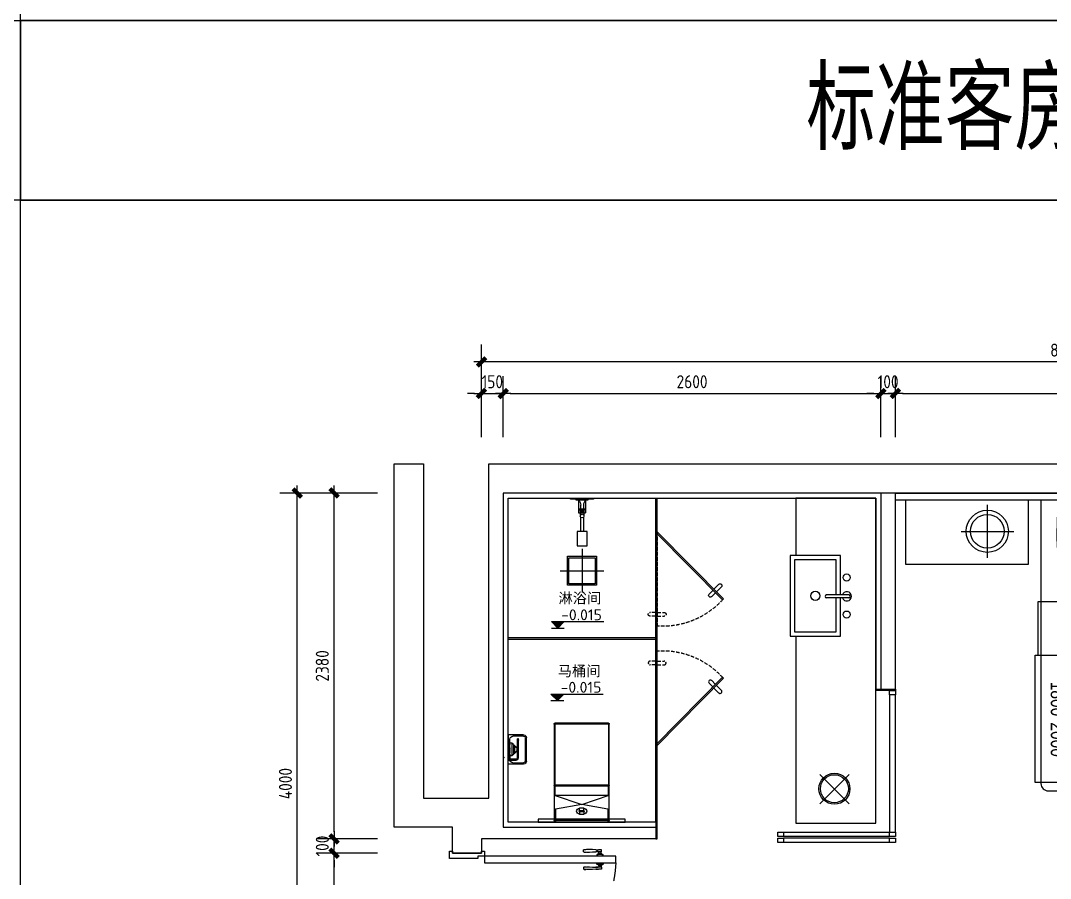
# Model space of a CAD drawing. Header units: inches. Extents: x 193953 to 255442, y -114891 to -62384.
# Drawn here: x 209316 to 216406, y -90511 to -84606 of the extents above; entities that cross this region are included whole.
import ezdxf
from ezdxf.enums import TextEntityAlignment as Align

# ---------------------------------------------------------------- set-up
doc = ezdxf.new("R2010")
doc.units = ezdxf.units.IN
doc.header["$LTSCALE"] = 500
doc.header["$MEASUREMENT"] = 0
for name, pattern in [('ACAD_ISO03W100', [30, 12, -18]), ('DASH', [0.35, 0.25, -0.1]), ('HIDDEN', [0.375, 0.25, -0.125, 0, 0]), ('家具平面底图$0$DOM-虚线', [0.35, 0.25, -0.1]), ('家具平面底图$0$DOM-门开启线', [0.666666, 0.333333, -0.111111, 0.111111, -0.111111])]:
    doc.linetypes.add(name, pattern=pattern)
for name, color, linetype in [('0-索引文字', 50, 'Continuous'), ('F-洁具-DOM', 1, 'Continuous'), ('F-活动家私(0.25)-DOM', 2, 'Continuous'), ('G-装饰造型轮廓线、电气提示线', 3, 'Continuous'), ('L-立面、剖面图、大样图-细线', 134, 'Continuous'), ('P-平面门', 2, 'Continuous'), ('SH-文字', 50, 'Continuous'), ('WP', 4, 'Continuous'), ('墙壁', 160, 'Continuous')]:
    doc.layers.add(name, color=color, linetype=linetype)
doc.styles.add('DOM-romans.shx', font='dim.shx')
doc.styles.add('MtXpl_', font='SIMYOU.TTF')
doc.styles.add('家具平面底图$0$st', font='SIMYOU.TTF')
doc.dimstyles.new('DOM_DIM_1 80', dxfattribs={"dimscale": 60, "dimtxt": 1.5, "dimasz": 0.8, "dimexe": 2, "dimexo": 1.5, "dimgap": 0.6, "dimtad": 1, "dimdec": 0, "dimrnd": 5, "dimzin": 12, "dimdsep": 46, "dimtxsty": 'DOM-romans.shx', "dimblk": 'DOM_Dimension_Tick', "dimcen": 0.125, "dimclrd": 44, "dimclre": 44, "dimclrt": 50, "dimadec": 0, "dimazin": 0, "dimtfac": 1, "dimtdec": 0, "dimtix": 1, "dimtmove": 2, "dimatfit": 3, "dimldrblk": 'DOM_Leader_Arrow', "dimfxl": 0, "dimtvp": 1, "dimtolj": 1, "dimtzin": 0, "dimarcsym": 0})

# ---------------------------------------------------------------- blocks, each defined once
blk = doc.blocks.new('eahrhrhh')
at = {"color": 1}
blk.add_wipeout([(-900, 0), (900, 0), (900, -696.9), (926.1, -696.9), (926.1, -1065.3), (947.8, -1065.3), (947.8, -1942.7), (900, -1942.7), (900, -1950), (898.6, -1961.8), (893.2, -1975.1), (885.4, -1985.4), (874.4, -1993.6), (861.8, -1998.6), (850, -2000), (837.3, -2000), (-850, -2000), (-866.5, -1997.2), (-878.4, -1991.2), (-885.4, -1985.4), (-893.5, -1974.6), (-897.6, -1965.4), (-899.5, -1956.8), (-900, -1950)], dxfattribs=at)
at = {"color": 8, "linetype": 'HIDDEN', "ltscale": 100}
for p in [(443.2, -696.9), (947.8, -1184)]:
    blk.add_line(p, (443.2, -1184), dxfattribs=at)
blk.add_lwpolyline([(-900, 0), (-900, -1950, 0.414214), (-850, -2000), (850, -2000, 0.414214), (900, -1950), (900, 0)], format="xyb", close=True)
at = {"color": 8}
for points in [[(-144.6, -559), (-665.9, -559, -0.392708), (-720.9, -499.8, -0.035252), (-720.3, -491.5, 0.092308), (-720.3, -426.5, -0.035252), (-720.9, -418.1, -0.392708), (-665.9, -359), (-144.6, -359, -0.392708), (-89.7, -418.1, -0.035252), (-90.3, -426.5, 0.092308), (-90.3, -491.5, -0.035252), (-89.7, -499.8, -0.392708), (-144.6, -559, 27.022466)], [(153.7, -559), (675, -559, 0.392708), (729.9, -499.8, 0.035252), (729.3, -491.5, -0.092308), (729.3, -426.5, 0.035252), (729.9, -418.1, 0.392708), (675, -359), (153.7, -359, 0.392708), (98.8, -418.1, 0.035252), (99.3, -426.5, -0.092308), (99.3, -491.5, 0.035252), (98.8, -499.8, 0.392708), (153.7, -559, -27.022466)], [(-720.3, -426.5, 0.307692), (-720.3, -491.5, -1.888889)], [(-90.3, -426.5, -0.307692), (-90.3, -491.5, 1.888889)], [(99.3, -426.5, 0.307692), (99.3, -491.5, -1.888889)], [(729.3, -426.5, -0.307692), (729.3, -491.5, 1.888889)]]:
    blk.add_lwpolyline(points, format="xyb", dxfattribs=at)
at = {"color": 8, "linetype": 'HIDDEN', "ltscale": 100}
for points in [[(-918.8, -1065.3), (-918.8, -696.9), (926.1, -696.9), (926.1, -1065.3)], [(443.2, -696.9), (947.8, -1184)], [(824.8, -1065.3), (947.8, -1065.3), (947.8, -1942.7), (-940.5, -1942.7), (-940.5, -1065.3), (443.2, -1065.3)]]:
    blk.add_lwpolyline(points, dxfattribs=at)
at = {"color": 8}
for centre, radius, start, end in [((1123, -224.7), 1912.9, 174.39105, 185.04685), ((-384.8, -4244.7), 4225.5, 85.19831, 95.37714), ((-1934.1, -229), 1912.9, 354.72401, 5.85099), ((1943.1, -229), 1912.9, 174.14901, 185.27599), ((393.9, -4244.7), 4225.5, 84.62286, 94.80169), ((-1113.9, -224.7), 1912.9, 354.95315, 5.60895), ((-368.5, 3293.2), 3709.4, 263.5905, 264.59393), ((-318.5, 3293.2), 3709.4, 273.52528, 274.47157), ((327.5, 3293.2), 3709.4, 265.52843, 266.47472), ((377.5, 3293.2), 3709.4, 275.40607, 276.4095)]:
    blk.add_arc(centre, radius, start, end, dxfattribs=at)
at = {"layer": 'F-活动家私(0.25)-DOM', "color": 8, "style": '家具平面底图$0$st', "width": 0.8}
blk.add_text('1800*2000', height=100, rotation=270, dxfattribs=at).set_placement((-782.2, -1507.5), align=Align.MIDDLE_CENTER)
blk = doc.blocks.new('A$C3f9b4c59')
at = {"layer": 'F-活动家私(0.25)-DOM'}
blk.add_blockref('eahrhrhh', (0, 0), dxfattribs=at)
blk = doc.blocks.new('A$Cf89d1532')
at = {"layer": 'P-平面门', "color": 1}
for p, q in [((-396.2, 395.5), (-362, 429.7)), ((-422.3, 404.7), (-447.1, 380)), ((-404.7, 387), (-429.4, 362.3))]:
    blk.add_line(p, q, dxfattribs=at)
at = {"layer": 'P-平面门', "color": 8, "linetype": 'DASH', "ltscale": 0.2}
for p, q in [((-556.3, 6), (-556.3, 54.4)), ((-556.3, -6), (-556.3, -44.9))]:
    blk.add_line(p, q, dxfattribs=at)
at = {"layer": 'P-平面门', "color": 1}
blk.add_lwpolyline([(-7.1, -2.1), (0, 5), (-463.2, 461.1), (-470.2, 454)], close=True, dxfattribs=at)
blk.add_lwpolyline([(-413.9, 413.2), (-380.3, 446.8)], dxfattribs=at)
at = {"layer": 'P-平面门', "color": 8, "linetype": 'DASH', "ltscale": 0.2}
blk.add_lwpolyline([(0, -5), (0, 5), (-650, 5), (-650, -5)], close=True, dxfattribs=at)
for points in [[(-581.3, 6), (-581.3, 53.5)], [(-581.3, -6), (-581.3, -44)]]:
    blk.add_lwpolyline(points, dxfattribs=at)
for centre, radius, start, end in [((-91.2, 42.1), 560, 132.104, 183.79414), ((-568.8, 53.5), 12.5, 1.48486, 180.05013), ((-568.8, -44), 12.5, 179.94987, 358.51514)]:
    blk.add_arc(centre, radius, start, end, dxfattribs=at)
at = {"layer": 'P-平面门', "color": 1}
for centre, start, end in [((-371.5, 438), 316.48486, 135.05013), ((-438.3, 371.1), 135, 315)]:
    blk.add_arc(centre, 12.5, start, end, dxfattribs=at)
blk = doc.blocks.new('家具平面底图$0$A$C3001446E')
at = {"color": 8, "linetype": '家具平面底图$0$DOM-门开启线', "ltscale": 100}
for p, q in [((-500, 150), (-500, -150)), ((-350, 0), (-650, 0))]:
    blk.add_line(p, q, dxfattribs=at)
at = {"color": 250}
for p, q in [((-131.9, 9.6), (-229.4, 9.6)), ((-85.6, 12.4), (-124.2, 12.4)), ((-85.6, -13.1), (-85.6, 12.4)), ((-85.6, -9.7), (-85.6, 9)), ((-85.6, 9), (-49.5, 9)), ((-131.9, -10.4), (-229.4, -10.4)), ((-85.6, -13.1), (-124.2, -13.1)), ((0, -25), (-5.9, -25))]:
    blk.add_line(p, q, dxfattribs=at)
for p, q in [((-102.2, 25, 0), (-102.2, -25, 0)), ((-77.2, 25, 0), (-102.2, 25, 0)), ((-74.7, 20.8, 0), (-79.9, 20.8, 0)), ((-77.2, 25, 0), (-77.2, 20.8, 0)), ((-13, 25, 0), (-74.7, 25, 0)), ((-77.2, -25, 0), (-102.2, -25, 0)), ((-74.7, -20.8, 0), (-79.9, -20.8, 0)), ((-77.2, -20.8, 0), (-77.2, -25, 0)), ((-13, -25, 0), (-74.7, -25, 0))]:
    blk.add_line(p, q)
at = {"color": 8}
blk.add_line((-74.7, 25, 0), (-74.7, -25, 0), dxfattribs=at)
at = {"linetype": '家具平面底图$0$DOM-虚线', "ltscale": 100}
blk.add_lwpolyline([(-600, -100), (-600, 100), (-400, 100), (-400, -100)], close=True, dxfattribs=at)
at = {"color": 8, "linetype": '家具平面底图$0$DOM-虚线', "ltscale": 100}
blk.add_lwpolyline([(-590, -90), (-590, 90), (-410, 90), (-410, -90)], close=True, dxfattribs=at)
for points in [[(-6.5, -80), (-6.5, 80), (0, 80), (0, -80)], [(-13, -40), (-13, 40), (-6.5, 40), (-6.5, -40)]]:
    blk.add_lwpolyline(points, close=True)
at = {"color": 250}
for points in [[(-229.4, -35.4), (-229.4, 34.6), (-328.7, 34.6), (-328.7, -35.4)], [(0, -25), (-9.8, -25), (-9.8, 25), (0, 25)]]:
    blk.add_lwpolyline(points, close=True, dxfattribs=at)
for points in [[(-9.8, 25), (-14.6, 25, -0.211273), (-49.5, 9, -0.201002)], [(-9.8, -25), (-14.6, -25, 0.210081), (-49.1, -9.7), (-85.6, -9.7)]]:
    blk.add_lwpolyline(points, format="xyb", dxfattribs=at)
blk.add_circle((-124, -0.4), 12.7, dxfattribs=at)
at = {"color": 8}
blk.add_circle((-93.8, 0), 4.17, dxfattribs=at)
blk.add_arc((-43.8, 0, 0), 41.7, 143.1301, 216.8699, dxfattribs=at)
blk = doc.blocks.new('家具平面底图$0$A$C591D7FFC')
at = {"linetype": '家具平面底图$0$DOM-虚线', "ltscale": 150}
blk.add_lwpolyline([(300, -20), (-300, -20), (-300, 0), (300, 0)], close=True, dxfattribs=at)
blk = doc.blocks.new('家具平面底图$0$A$C619B377B')
at = {"linetype": 'Continuous'}
for p, q in [((-180, 0), (180, 0)), ((-190, -185.2), (-190, -10)), ((190, -10), (190, -185.2)), ((-189.5, -186.2), (-190, -185.2)), ((-189.5, -676), (-189.5, -186.1)), ((-184.5, -185.2), (184.5, -185.2)), ((189.5, -186.2), (190, -185.2)), ((189.5, -186.1), (189.5, -676)), ((189.5, -254), (-189.5, -254)), ((185.5, -680), (-185.5, -680))]:
    blk.add_line(p, q, dxfattribs=at)
at = {"color": 8, "linetype": 'Continuous'}
for p, q in [((-180, -88.3), (-180, 0)), ((180, -88.3), (180, 0)), ((190, -10), (-190, -10)), ((-15, -55), (15, -55)), ((-15, -73), (-15, -55)), ((15, -73), (15, -55)), ((-190, -185.2), (0, -120)), ((0, -120), (-180, -88.3)), ((-15, -73), (15, -73)), ((15, -77), (-15, -77)), ((-15, -77), (-15, -95)), ((15, -95), (-15, -95)), ((180, -88.3), (0, -120)), ((0, -120), (190, -185.2)), ((15, -77), (15, -95)), ((-184.5, -250), (-184.5, -185.2)), ((184.5, -185.2), (184.5, -250)), ((-185.5, -250), (185.5, -250)), ((-185.5, -680), (-185.5, -250)), ((185.5, -680), (185.5, -250)), ((-189.5, -285), (-190, -285)), ((-190, -675), (-190, -285)), ((190, -285), (189.5, -285)), ((190, -285), (190, -675)), ((-190, -675), (-189.5, -675)), ((-189.5, -676), (189.5, -676)), ((-188.7, -679.1), (-188.4, -678.8)), ((188.4, -678.8), (188.7, -679.1)), ((189.9, -675), (190, -675))]:
    blk.add_line(p, q, dxfattribs=at)
at = {"linetype": 'Continuous'}
for centre, radius, start, end in [((-180, -10), 10, 90, 180), ((-185.5, -676), 4, 180, 270), ((185.5, -676), 4, 270, 0)]:
    blk.add_arc(centre, radius, start, end, dxfattribs=at)
at = {"color": 8, "linetype": 'Continuous'}
for centre, radius, start, end in [((180, -10), 10, 0, 90), ((-15, -75), 20, 90, 270), ((15, -75), 20, 270, 90), ((-15, -75), 2, 90, 270), ((15, -75), 2, 270, 90), ((-185, -285), 5, 155.17913, 180), ((-185.5, -254), 4, 90, 180), ((185.5, -254), 4, 0, 90), ((185, -285), 5, 0, 24.75826), ((-185, -675), 5, 180, 217.3553), ((-175, -674.8), 14.5, 191.25653, 193.3174), ((-175.6, -674.9), 13.9, 193.30813, 196.97054), ((-186.9, -676.4), 3.26, 232.02368, 236.55821), ((-183.6, -663.5), 16.5, 252.06254, 255.37073), ((-183.5, -662.9), 17.1, 255.35969, 256.56318), ((183.5, -662.9), 17.1, 283.43682, 284.64031), ((183.6, -663.5), 16.5, 284.62927, 287.93746), ((186.9, -676.4), 3.26, 303.44179, 307.97632), ((175.6, -674.9), 13.9, 343.02946, 346.69187), ((185, -675), 5, 322.62333, 0), ((175, -674.8), 14.5, 346.6826, 348.74347)]:
    blk.add_arc(centre, radius, start, end, dxfattribs=at)
at = {"color": 8, "linetype": 'Continuous', "extrusion": (0, 0, -1)}
for centre, major_axis, start_param, end_param in [((-180, -90.9), (9.99, -1.89), 3.092725, 4.663521), ((180, -90.9), (9.99, 1.89), -1.521928, 0.048868)]:
    blk.add_ellipse(centre, major_axis=major_axis, ratio=0.25825, start_param=start_param, end_param=end_param, dxfattribs=at)
at = {"linetype": 'Continuous', "extrusion": (0, 0, -1)}
for centre, start_param, end_param in [((-184.5, -186.1), 3.145147, 4.712389), ((184.5, -186.1), 4.712389, 6.279631)]:
    blk.add_ellipse(centre, major_axis=(5, 0), ratio=0.176327, start_param=start_param, end_param=end_param, dxfattribs=at)
at = {"layer": 'F-洁具-DOM'}
blk.add_blockref('家具平面底图$0$A$C591D7FFC', (0, 0), dxfattribs=at)
blk = doc.blocks.new('家具平面底图$0$dfsggag')
at = {"color": 8, "linetype": '家具平面底图$0$DOM-虚线', "ltscale": 80}
for p, q in [((-34.9, 36.8), (-42.9, 25.1)), ((-42.9, 25.1), (-42.9, 0)), ((-42.9, 25.1), (42.9, 25.1)), ((-42.9, 0), (42.9, 0)), ((-34.9, 36.8), (34.9, 36.8)), ((-27, 43.6), (-12.7, 59.3)), ((-27, 43.6), (-20.4, 42.7)), ((-27, 43.6), (-27, 36.8)), ((-11.1, 59.3), (-20.4, 42.7)), ((-20.4, 42.7), (20.4, 42.7)), ((-20.4, 42.7), (-20.4, 36.8)), ((-12.7, 59.3), (12.7, 59.3)), ((11.1, 59.3), (20.4, 42.7)), ((27, 43.6), (12.7, 59.3)), ((27, 43.6), (20.4, 42.7)), ((20.4, 42.7), (20.4, 36.8)), ((27, 43.6), (27, 36.8)), ((34.9, 36.8), (42.9, 25.1)), ((42.9, 25.1), (42.9, 0))]:
    blk.add_line(p, q, dxfattribs=at)
for points in [[(-11.3, 11.2), (-4.7, 11.2), (-4.7, 5.1), (-11.3, 5.1)], [(1.2, 11.2), (7.8, 11.2), (7.8, 5.1), (1.2, 5.1)], [(13.6, 11.2), (20.2, 11.2), (20.2, 5.1), (13.6, 5.1)]]:
    blk.add_lwpolyline(points, close=True, dxfattribs=at)
blk = doc.blocks.new('家具平面底图$0$A$C08F94FB0')
at = {"linetype": 'Continuous'}
for p, q in [((-100.5, 0), (-30.5, 0)), ((-100.5, -105), (-100.5, 0)), ((-30.5, 0), (-30.5, -7)), ((100.5, 0), (30.5, 0)), ((100.5, -105), (100.5, 0)), ((-0.5, -125), (-80.5, -125)), ((80.5, -125), (-0.5, -125))]:
    blk.add_line(p, q, dxfattribs=at)
at = {"color": 8, "linetype": 'Continuous'}
for p, q in [((-30.5, 0), (30.5, 0)), ((-91.5, -105), (-91.5, -31)), ((-0.5, -11), (-71.5, -11)), ((34.5, -11), (-36.3, -11)), ((30.5, 0), (30.5, -7)), ((34.5, -11), (71.5, -11)), ((91.5, -31), (91.5, -105)), ((-80.5, -116), (-0.5, -116)), ((-0.5, -116), (80.5, -116))]:
    blk.add_line(p, q, dxfattribs=at)
at = {"color": 8}
for p, q in [((-72.1, -116), (-72.1, -125)), ((73.5, -116), (73.5, -125))]:
    blk.add_line(p, q, dxfattribs=at)
at = {"color": 8, "linetype": 'Continuous'}
for centre, radius, start, end in [((-71.5, -31), 20, 90, 180), ((34.5, -7), 4, 180, 270), ((71.5, -31), 20, 0, 90), ((-80.5, -105), 11, 180, 270), ((80.5, -105), 11, 270, 0)]:
    blk.add_arc(centre, radius, start, end, dxfattribs=at)
at = {"linetype": 'Continuous'}
for centre, radius, start, end in [((-34.5, -7), 4, 270, 0), ((-80.5, -105), 20, 180, 270), ((80.5, -105), 20, 270, 0)]:
    blk.add_arc(centre, radius, start, end, dxfattribs=at)
blk = doc.blocks.new('家具平面底图$0$A$C2B4824DF')
for p, q in [((63.5, -57), (63.5, 72.7)), ((69.2, 73), (63.8, 73)), ((69.5, -57), (69.5, 72.7)), ((0, -13.5), (0, -72.5)), ((9.5, -13), (0.5, -13)), ((10, -73), (10, -13.5)), ((53.5, -67), (10, -67)), ((0.5, -73), (9.5, -73)), ((10, -73), (53.5, -73))]:
    blk.add_line(p, q)
at = {"color": 250}
for p, q in [((63.8, -57), (63.8, 73)), ((69.2, -57), (69.2, 73)), ((69.5, 69), (63.5, 69)), ((69.5, 66.2), (63.5, 66.2)), ((69.5, 62.1), (63.5, 62.1)), ((63.8, 65.9), (69.2, 65.9)), ((69.2, 64.9), (63.8, 64.9)), ((10, -13.5), (0, -13.5)), ((0.5, -73), (0.5, -13)), ((9.5, -73), (9.5, -13)), ((53.5, -67.3), (10, -67.3)), ((53.5, -67.3), (53.5, -67)), ((69.5, -47.1), (63.5, -47.1)), ((69.5, -51.2), (63.5, -51.2)), ((63.8, -57), (63.5, -57)), ((69.2, -49.9), (63.8, -49.9)), ((69.2, -50.9), (63.8, -50.9)), ((69.2, -57), (69.5, -57)), ((10, -72.5), (0, -72.5)), ((10, -72.7), (53.5, -72.7)), ((53.5, -72.7), (53.5, -73))]:
    blk.add_line(p, q, dxfattribs=at)
for centre, radius, start, end in [((63.8, 72.7), 0.3, 90, 180), ((69.2, 72.7), 0.3, 0, 90), ((0.5, -13.5), 0.5, 90, 180), ((9.5, -13.5), 0.5, 0, 90), ((53.5, -57), 16, 270, 0), ((53.5, -57), 10, 270, 0), ((0.5, -72.5), 0.5, 180, 270), ((9.5, -72.5), 0.5, 270, 342.30987)]:
    blk.add_arc(centre, radius, start, end)
for radius in [15.7, 10.3]:
    blk.add_arc((53.5, -57), radius, 270, 0, dxfattribs=at)
for points, start_tangent, end_tangent in [([(63.5, 66.2), (63.5, 66.1), (63.6, 66), (63.7, 65.9), (63.8, 65.9)], (0, -1), (1, 0)), ([(63.5, 65.2), (63.5, 65.1), (63.6, 65), (63.7, 64.9), (63.8, 64.9)], (0, -1), (1, 0)), ([(69.2, 65.9), (69.3, 65.9), (69.4, 66), (69.5, 66.1), (69.5, 66.2)], (1, 0), (0, 1)), ([(69.5, 65.2), (69.5, 65.1), (69.4, 65), (69.3, 64.9), (69.2, 64.9)], (0, -1), (-1, 0)), ([(63.5, -50.2), (63.5, -50.1), (63.6, -50), (63.7, -49.9), (63.8, -49.9)], (0, 1), (1, 0)), ([(63.8, -50.9), (63.7, -50.9), (63.6, -51), (63.5, -51.1), (63.5, -51.2)], (-1, 0), (0, -1)), ([(69.5, -50.2), (69.5, -50.1), (69.4, -50), (69.3, -49.9), (69.2, -49.9)], (0, 1), (-1, 0)), ([(69.5, -51.2), (69.5, -51.1), (69.4, -51), (69.3, -50.9), (69.2, -50.9)], (0, 1), (-1, 0))]:
    blk.add_spline(points, degree=3, dxfattribs=dict(at, start_tangent=start_tangent, end_tangent=end_tangent))
blk = doc.blocks.new('A$Ce1599806')
at = {"layer": 'F-洁具-DOM', "xscale": -1, "rotation": 180}
blk.add_blockref('家具平面底图$0$A$C08F94FB0', (0, 0), dxfattribs=at)
at = {"layer": 'F-洁具-DOM', "rotation": 90}
blk.add_blockref('家具平面底图$0$A$C2B4824DF', (0, 0), dxfattribs=at)
at = {"layer": 'F-洁具-DOM'}
blk.add_blockref('家具平面底图$0$dfsggag', (0, 0), dxfattribs=at)
blk = doc.blocks.new('A$Cd7190264')
at = {"layer": 'WP'}
blk.add_point((-445.1, 30), dxfattribs=at)
at = {"color": 8, "xscale": -1, "rotation": 180}
blk.add_blockref('A$Ce1599806', (-500, 0), dxfattribs=at)
blk = doc.blocks.new('ftfhtg')
at = {"layer": 'L-立面、剖面图、大样图-细线', "color": 8}
for p, q in [((-1050024.2, -439780.5), (-1050024.2, -439789.8)), ((-1050021.4, -439792.6), (-1050015.3, -439792.6)), ((-1050015.3, -439792.6), (-1049983.1, -439792.6)), ((-1050013.1, -439795.3), (-1050013.1, -439794.8)), ((-1049986.7, -439796.7), (-1050011.7, -439796.7)), ((-1050010.3, -439796.7), (-1050010.3, -439803.4)), ((-1050010.3, -439813.7), (-1049988.1, -439813.7)), ((-1050010.3, -439813.7), (-1050010.3, -439830.5)), ((-1049988.4, -439803.6), (-1050010, -439803.6)), ((-1049988.1, -439796.7), (-1049988.1, -439803.4)), ((-1049985.3, -439794.8), (-1049985.3, -439795.3)), ((-1049983.1, -439792.6), (-1049977, -439792.6)), ((-1049974.2, -439789.8), (-1049974.2, -439780.5)), ((-1049872.3, -439813.7), (-1049872.3, -439830.5)), ((-1049872.3, -439813.7), (-1049872.3, -439830.5)), ((-1050010.3, -439830.5), (-1049988.1, -439830.5))]:
    blk.add_line(p, q, dxfattribs=at)
for points in [[(-1050009.7, -439803.6, -0.311671), (-1050006.9, -439806), (-1050006.9, -439813.7)], [(-1049988.3, -439803.6, 0.34884), (-1049991.5, -439806), (-1049991.5, -439813.7)], [(-1049875.3, -439813.6, 0.28759), (-1049880.9, -439811.1, -0.060586), (-1049890.3, -439812.1, 0.212877), (-1049891.2, -439812.9)], [(-1049875.3, -439830.7, -0.28759), (-1049880.9, -439833.2, 0.060586), (-1049890.3, -439832.2, -0.212877), (-1049891.2, -439831.3)]]:
    blk.add_lwpolyline(points, format="xyb", dxfattribs=at)
for centre, radius, start, end in [((-1050021.4, -439789.8), 2.78, 180, 270), ((-1050015.3, -439794.8), 2.22, 0, 90), ((-1050011.7, -439795.3), 1.39, 180, 270), ((-1050010, -439803.4), 0.278, 180, 270), ((-1049988.4, -439803.4), 0.278, 270, 0), ((-1049976.5, -439792), 24.6, 241.9616, 293.82253), ((-1049938.9, -440716.4), 903.9, 93.11282, 93.12014), ((-1049974.8, -439740), 74.9, 259.84329, 276.25564), ((-1049986.7, -439795.3), 1.39, 270, 0), ((-1049983.1, -439794.8), 2.22, 90, 180), ((-1049977, -439789.8), 2.78, 270, 0), ((-1049913.7, -440502.8), 690.3, 86.56114, 94.39322), ((-1049976.5, -439852.2), 24.6, 66.17747, 118.0384), ((-1049974.8, -439904.2), 74.9, 83.74436, 100.15671), ((-1049913.7, -439141.4), 690.3, 265.60678, 273.43886)]:
    blk.add_arc(centre, radius, start, end, dxfattribs=at)
blk = doc.blocks.new('A$Cf4202bee')
at = {"layer": 'G-装饰造型轮廓线、电气提示线', "color": 1, "ltscale": 20}
for points in [[(-15, -200), (-15, -220), (20, -220), (20, -175), (35, -175), (35, 20), (-15, 20), (-15, 0), (0, 0), (0, -200)], [(965, -200), (965, -220), (930, -220), (930, -175), (915, -175), (915, 20), (965, 20), (965, 0), (950, 0), (950, -200)]]:
    blk.add_lwpolyline(points, close=True, dxfattribs=at)
at = {"layer": 'P-平面门', "color": 1, "ltscale": 3}
blk.add_lwpolyline([(65, -1125), (20, -1125), (20, -220), (65, -220)], close=True, dxfattribs=at)
at = {"layer": 'P-平面门', "color": 8, "linetype": 'DASH'}
blk.add_arc((17.9, -214.1), 912.1, 272.95922, 359.62998, dxfattribs=at)
at = {"layer": 'P-平面门', "extrusion": (0, 0, -1), "yscale": 0.9000000000232831}
for p, xscale, zscale, rotation in [((-395822.5, 943983.1), 0.9000000000232831, -0.9000000000014552, 90), ((395737.5, 943983.1), -0.9000000000232831, -0.9000000000232831, 270)]:
    blk.add_blockref('ftfhtg', p, dxfattribs=dict(at, xscale=xscale, zscale=zscale, rotation=rotation))
blk = doc.blocks.new('A$Cf66d3db0')
at = {"color": 4}
blk.add_lwpolyline([(-12802.3, 7040.2), (0, 7040.2), (0, 0), (-12802.3, 0)], close=True, dxfattribs=at)
blk = doc.blocks.new('DOM_Dimension_Tick')
at = {"color": 0, "linetype": 'ByBlock'}
for p, q in [((-1.09, 0), (0, 0)), ((0, 0), (1.09, 0))]:
    blk.add_line(p, q, dxfattribs=at)
at = {"color": 0, "linetype": 'Continuous', "const_width": 0.608}
blk.add_lwpolyline([(-0.61, -0.61), (0.61, 0.61)], dxfattribs=at)
blk = doc.blocks.new('*D401')
at = {"color": 44, "lineweight": -2, "transparency": 16777216}
for p, q in [((212489.1, -92345.7), (212489.1, -92765.7)), ((215339.1, -92345.7), (215339.1, -92765.7)), ((212537.1, -92645.7), (215291.1, -92645.7))]:
    blk.add_line(p, q, dxfattribs=at)
at = {"layer": 'Defpoints', "color": 0, "transparency": 16777216}
for p in [(215339.1, -89167.2), (212489.1, -91608.3), (215339.1, -92645.7)]:
    blk.add_point(p, dxfattribs=at)
at = {"color": 44, "lineweight": -2, "transparency": 16777216, "xscale": 48, "yscale": 48, "zscale": 48, "rotation": 180}
blk.add_blockref('DOM_Dimension_Tick', (212489.1, -92645.7), dxfattribs=at)
at = {"color": 44, "lineweight": -2, "transparency": 16777216, "xscale": 48, "yscale": 48, "zscale": 48}
blk.add_blockref('DOM_Dimension_Tick', (215339.1, -92645.7), dxfattribs=at)
at = {"color": 50, "transparency": 16777216, "insert": (213914.1, -92564.7), "char_height": 90, "attachment_point": 5, "style": 'DOM-romans.shx'}
blk.add_mtext('\\A1;2850', dxfattribs=at)
blk = doc.blocks.new('DOM_Leader_Arrow')
at = {"color": 0, "linetype": 'ByBlock'}
blk.add_line((0, 0), (-1.5, 0), dxfattribs=at)
for points in [[(-1.29, 1), (-0.89, 1.28), (-0.36, 0), (0, 0)], [(-1.29, -1), (-0.89, -1.28), (-0.36, 0), (0, 0)]]:
    blk.add_solid(points, dxfattribs=at)
blk = doc.blocks.new('*D402')
at = {"color": 44, "lineweight": -2, "transparency": 16777216}
for p, q in [((215339.1, -92345.7), (215339.1, -92765.7)), ((220539.1, -92345.7), (220539.1, -92765.7)), ((215387.1, -92645.7), (220491.1, -92645.7))]:
    blk.add_line(p, q, dxfattribs=at)
at = {"layer": 'Defpoints', "color": 0, "transparency": 16777216}
for p in [(215339.1, -89167.2), (220539.1, -91608.3), (220539.1, -92645.7)]:
    blk.add_point(p, dxfattribs=at)
at = {"color": 44, "lineweight": -2, "transparency": 16777216, "xscale": 48, "yscale": 48, "zscale": 48, "rotation": 180}
blk.add_blockref('DOM_Dimension_Tick', (215339.1, -92645.7), dxfattribs=at)
at = {"color": 44, "lineweight": -2, "transparency": 16777216, "xscale": 48, "yscale": 48, "zscale": 48}
blk.add_blockref('DOM_Dimension_Tick', (220539.1, -92645.7), dxfattribs=at)
at = {"color": 50, "transparency": 16777216, "insert": (217939.1, -92564.7), "char_height": 90, "attachment_point": 5, "style": 'DOM-romans.shx'}
blk.add_mtext('\\A1;5200', dxfattribs=at)
blk = doc.blocks.new('*D405')
at = {"color": 44, "lineweight": -2, "transparency": 16777216}
for p, q in [((211774.5, -90338.3), (211354.5, -90338.3)), ((211474.5, -91240.3), (211474.5, -90386.3)), ((211774.5, -91288.3), (211354.5, -91288.3))]:
    blk.add_line(p, q, dxfattribs=at)
at = {"layer": 'Defpoints', "color": 0, "transparency": 16777216}
for p in [(211474.5, -90338.3), (212389.1, -90338.3), (212389.1, -91288.3)]:
    blk.add_point(p, dxfattribs=at)
at = {"color": 44, "lineweight": -2, "transparency": 16777216, "xscale": 48, "yscale": 48, "zscale": 48}
for p, rotation in [((211474.5, -90338.3), 90), ((211474.5, -91288.3), 270)]:
    blk.add_blockref('DOM_Dimension_Tick', p, dxfattribs=dict(at, rotation=rotation))
at = {"color": 50, "transparency": 16777216, "insert": (211393.5, -90813.3), "char_height": 90, "attachment_point": 5, "rotation": 90, "style": 'DOM-romans.shx'}
blk.add_mtext('\\A1;950', dxfattribs=at)
blk = doc.blocks.new('*D406')
at = {"color": 44, "lineweight": -2, "transparency": 16777216}
for p, q in [((211474.5, -90190.3), (211474.5, -90142.3)), ((211774.5, -90238.3), (211354.5, -90238.3)), ((211474.5, -90338.3), (211474.5, -90238.3)), ((211774.5, -90338.3), (211354.5, -90338.3)), ((211474.5, -90386.3), (211474.5, -90434.3))]:
    blk.add_line(p, q, dxfattribs=at)
at = {"layer": 'Defpoints', "color": 0, "transparency": 16777216}
for p in [(211474.5, -90238.3), (212489.1, -90238.3), (212389.1, -90338.3)]:
    blk.add_point(p, dxfattribs=at)
at = {"color": 44, "lineweight": -2, "transparency": 16777216, "xscale": 48, "yscale": 48, "zscale": 48}
for p, rotation in [((211474.5, -90238.3), 270), ((211474.5, -90338.3), 90)]:
    blk.add_blockref('DOM_Dimension_Tick', p, dxfattribs=dict(at, rotation=rotation))
at = {"color": 50, "transparency": 16777216, "insert": (211393.5, -90288.3), "char_height": 90, "attachment_point": 5, "rotation": 90, "style": 'DOM-romans.shx'}
blk.add_mtext('\\A1;100', dxfattribs=at)
blk = doc.blocks.new('*D407')
at = {"color": 44, "lineweight": -2, "transparency": 16777216}
for p, q in [((211774.5, -87858.3), (211354.5, -87858.3)), ((211474.5, -90190.3), (211474.5, -87906.3)), ((211774.5, -90238.3), (211354.5, -90238.3))]:
    blk.add_line(p, q, dxfattribs=at)
at = {"layer": 'Defpoints', "color": 0, "transparency": 16777216}
for p in [(211474.5, -87858.3), (212639.1, -87858.3), (212489.1, -90238.3)]:
    blk.add_point(p, dxfattribs=at)
at = {"color": 44, "lineweight": -2, "transparency": 16777216, "xscale": 48, "yscale": 48, "zscale": 48}
for p, rotation in [((211474.5, -87858.3), 90), ((211474.5, -90238.3), 270)]:
    blk.add_blockref('DOM_Dimension_Tick', p, dxfattribs=dict(at, rotation=rotation))
at = {"color": 50, "transparency": 16777216, "insert": (211393.5, -89048.3), "char_height": 90, "attachment_point": 5, "rotation": 90, "style": 'DOM-romans.shx'}
blk.add_mtext('\\A1;2380', dxfattribs=at)
blk = doc.blocks.new('*D408')
at = {"color": 44, "lineweight": -2, "transparency": 16777216}
for p, q in [((211520.5, -87858.3), (211100.5, -87858.3)), ((211220.5, -91810.3), (211220.5, -87906.3)), ((211520.5, -91858.3), (211100.5, -91858.3))]:
    blk.add_line(p, q, dxfattribs=at)
at = {"layer": 'Defpoints', "color": 0, "transparency": 16777216}
for p in [(211220.5, -87858.3), (211670.5, -87858.3), (211670.5, -91858.3)]:
    blk.add_point(p, dxfattribs=at)
at = {"color": 44, "lineweight": -2, "transparency": 16777216, "xscale": 48, "yscale": 48, "zscale": 48}
for p, rotation in [((211220.5, -87858.3), 90), ((211220.5, -91858.3), 270)]:
    blk.add_blockref('DOM_Dimension_Tick', p, dxfattribs=dict(at, rotation=rotation))
at = {"color": 50, "transparency": 16777216, "insert": (211139.5, -89858.3), "char_height": 90, "attachment_point": 5, "rotation": 90, "style": 'DOM-romans.shx'}
blk.add_mtext('\\A1;4000', dxfattribs=at)
blk = doc.blocks.new('*D409')
at = {"color": 44, "lineweight": -2, "transparency": 16777216}
for p, q in [((212489.1, -87473.2), (212489.1, -87053.2)), ((212639.1, -87473.2), (212639.1, -87053.2)), ((212441.1, -87173.2), (212393.1, -87173.2)), ((212489.1, -87173.2), (212639.1, -87173.2)), ((212687.1, -87173.2), (212735.1, -87173.2))]:
    blk.add_line(p, q, dxfattribs=at)
at = {"layer": 'Defpoints', "color": 0, "transparency": 16777216}
for p in [(212639.1, -87173.2), (212639.1, -90158.3), (212489.1, -90238.3)]:
    blk.add_point(p, dxfattribs=at)
at = {"color": 44, "lineweight": -2, "transparency": 16777216, "xscale": 48, "yscale": 48, "zscale": 48}
blk.add_blockref('DOM_Dimension_Tick', (212489.1, -87173.2), dxfattribs=at)
at = {"color": 44, "lineweight": -2, "transparency": 16777216, "xscale": 48, "yscale": 48, "zscale": 48, "rotation": 180}
blk.add_blockref('DOM_Dimension_Tick', (212639.1, -87173.2), dxfattribs=at)
at = {"color": 50, "transparency": 16777216, "insert": (212564.1, -87092.2), "char_height": 90, "attachment_point": 5, "style": 'DOM-romans.shx'}
blk.add_mtext('\\A1;150', dxfattribs=at)
blk = doc.blocks.new('*D410')
at = {"color": 44, "lineweight": -2, "transparency": 16777216}
for p, q in [((212639.1, -87473.2), (212639.1, -87053.2)), ((215239.1, -87473.2), (215239.1, -87053.2)), ((212687.1, -87173.2), (215191.1, -87173.2))]:
    blk.add_line(p, q, dxfattribs=at)
at = {"layer": 'Defpoints', "color": 0, "transparency": 16777216}
for p in [(215239.1, -87173.2), (215239.1, -87858.3), (212639.1, -90158.3)]:
    blk.add_point(p, dxfattribs=at)
at = {"color": 44, "lineweight": -2, "transparency": 16777216, "xscale": 48, "yscale": 48, "zscale": 48, "rotation": 180}
blk.add_blockref('DOM_Dimension_Tick', (212639.1, -87173.2), dxfattribs=at)
at = {"color": 44, "lineweight": -2, "transparency": 16777216, "xscale": 48, "yscale": 48, "zscale": 48}
blk.add_blockref('DOM_Dimension_Tick', (215239.1, -87173.2), dxfattribs=at)
at = {"color": 50, "transparency": 16777216, "insert": (213939.1, -87092.2), "char_height": 90, "attachment_point": 5, "style": 'DOM-romans.shx'}
blk.add_mtext('\\A1;2600', dxfattribs=at)
blk = doc.blocks.new('*D411')
at = {"color": 44, "lineweight": -2, "transparency": 16777216}
for p, q in [((215239.1, -87473.2), (215239.1, -87053.2)), ((215339.1, -87473.2), (215339.1, -87053.2)), ((215191.1, -87173.2), (215143.1, -87173.2)), ((215239.1, -87173.2), (215339.1, -87173.2)), ((215387.1, -87173.2), (215435.1, -87173.2))]:
    blk.add_line(p, q, dxfattribs=at)
at = {"layer": 'Defpoints', "color": 0, "transparency": 16777216}
for p in [(215339.1, -87173.2), (215239.1, -87858.3), (215339.1, -87858.3)]:
    blk.add_point(p, dxfattribs=at)
at = {"color": 44, "lineweight": -2, "transparency": 16777216, "xscale": 48, "yscale": 48, "zscale": 48}
blk.add_blockref('DOM_Dimension_Tick', (215239.1, -87173.2), dxfattribs=at)
at = {"color": 44, "lineweight": -2, "transparency": 16777216, "xscale": 48, "yscale": 48, "zscale": 48, "rotation": 180}
blk.add_blockref('DOM_Dimension_Tick', (215339.1, -87173.2), dxfattribs=at)
at = {"color": 50, "transparency": 16777216, "insert": (215289.1, -87092.2), "char_height": 90, "attachment_point": 5, "style": 'DOM-romans.shx'}
blk.add_mtext('\\A1;100', dxfattribs=at)
blk = doc.blocks.new('*D412')
at = {"color": 44, "lineweight": -2, "transparency": 16777216}
for p, q in [((215339.1, -87473.2), (215339.1, -87053.2)), ((220539.1, -87473.2), (220539.1, -87053.2)), ((215387.1, -87173.2), (220491.1, -87173.2))]:
    blk.add_line(p, q, dxfattribs=at)
at = {"layer": 'Defpoints', "color": 0, "transparency": 16777216}
for p in [(220539.1, -87173.2), (220539.1, -87758.3), (215339.1, -87858.3)]:
    blk.add_point(p, dxfattribs=at)
at = {"color": 44, "lineweight": -2, "transparency": 16777216, "xscale": 48, "yscale": 48, "zscale": 48, "rotation": 180}
blk.add_blockref('DOM_Dimension_Tick', (215339.1, -87173.2), dxfattribs=at)
at = {"color": 44, "lineweight": -2, "transparency": 16777216, "xscale": 48, "yscale": 48, "zscale": 48}
blk.add_blockref('DOM_Dimension_Tick', (220539.1, -87173.2), dxfattribs=at)
at = {"color": 50, "transparency": 16777216, "insert": (217939.1, -87092.2), "char_height": 90, "attachment_point": 5, "style": 'DOM-romans.shx'}
blk.add_mtext('\\A1;5200', dxfattribs=at)
blk = doc.blocks.new('*D413')
at = {"color": 44, "lineweight": -2, "transparency": 16777216}
for p, q in [((212489.1, -87255.7), (212489.1, -86835.7)), ((220539.1, -87255.7), (220539.1, -86835.7)), ((220491.1, -86955.7), (212537.1, -86955.7))]:
    blk.add_line(p, q, dxfattribs=at)
at = {"layer": 'Defpoints', "color": 0, "transparency": 16777216}
for p in [(212489.1, -86955.7), (212489.1, -87419.7), (220539.1, -87419.7)]:
    blk.add_point(p, dxfattribs=at)
at = {"color": 44, "lineweight": -2, "transparency": 16777216, "xscale": 48, "yscale": 48, "zscale": 48, "rotation": 180}
blk.add_blockref('DOM_Dimension_Tick', (212489.1, -86955.7), dxfattribs=at)
at = {"color": 44, "lineweight": -2, "transparency": 16777216, "xscale": 48, "yscale": 48, "zscale": 48}
blk.add_blockref('DOM_Dimension_Tick', (220539.1, -86955.7), dxfattribs=at)
at = {"color": 50, "transparency": 16777216, "insert": (216514.1, -86874.7), "char_height": 90, "attachment_point": 5, "style": 'DOM-romans.shx'}
blk.add_mtext('\\A1;8050', dxfattribs=at)
blk = doc.blocks.new('DOM-平面标高符号')
blk.add_hatch(color=256).paths.add_polyline_path([(1.47, 1.5), (0, 0), (-1.47, 1.5)])
at = {"color": 150}
for p, q in [((-1.47, 1.5), (10.53, 1.5)), ((-1.47, 0), (1.47, 0))]:
    blk.add_line(p, q, dxfattribs=at)
blk.add_lwpolyline([(1.47, 1.5), (0, 0), (-1.47, 1.5)], close=True, dxfattribs=at)
at = {"style": 'DOM-romans.shx', "width": 0.444477}
blk.add_attdef('ELEV', text='', height=2.5, dxfattribs=at).set_placement((0.75, 1.82), (10.11, 1.82), align=Align.FIT)

msp = doc.modelspace()

# ---------------------------------------------------------------- linework, layer by layer
at = {"color": 4}
for p, q in [((211889.1, -90158.3), (211889.1, -87658.3)), ((211889.1, -87658.3), (212089.1, -87658.3)), ((212089.1, -87658.3), (212089.1, -89958.3)), ((212539.1, -89958.3), (212539.1, -87658.3)), ((212539.1, -87658.3), (220539.1, -87658.3)), ((220539.1, -87858.3), (212639.1, -87858.3)), ((212639.1, -87858.3), (212639.1, -90158.3)), ((212089.1, -89958.3), (212539.1, -89958.3)), ((212289.1, -90158.3), (211889.1, -90158.3)), ((212289.1, -90338.3), (212289.1, -90158.3)), ((212639.1, -90158.3), (213689.1, -90158.3)), ((213689.1, -90238.3), (212489.1, -90238.3)), ((212489.1, -90238.3), (212489.1, -90338.3)), ((212489.1, -90338.3), (212289.1, -90338.3))]:
    msp.add_line(p, q, dxfattribs=at)
at = {"color": 1}
for p, q in [((213689.1, -90123.3), (213689.1, -87893.3)), ((213699.1, -90123.3), (213699.1, -87893.3)), ((213689.1, -88855.6), (212674.1, -88855.6)), ((213689.1, -88865.6), (212674.1, -88865.6)), ((215299.1, -89248.3), (215299.1, -90193.6)), ((215339.1, -90193.6), (215339.1, -89248.3)), ((214569.6, -90193.6), (215299.1, -90193.6)), ((215299.1, -90223.6), (214569.6, -90223.6)), ((215299.1, -90234.1), (214569.6, -90234.1)), ((215299.1, -90264.1), (214569.6, -90264.1))]:
    msp.add_line(p, q, dxfattribs=at)
at = {"color": 8}
for p, q in [((215972.9, -88303.9), (215972.9, -87940.4)), ((215791.1, -88122.1), (216154.6, -88122.1)), ((215017.6, -88559.6), (214865.1, -88559.6)), ((215017.6, -88580.1), (214865.1, -88580.1)), ((214920.1, -89897.6), (214819, -89796.5)), ((214920.1, -89897.6), (215021.3, -89796.5)), ((214920.1, -89897.6), (214819, -89998.7)), ((214920.1, -89897.6), (215021.3, -89998.7))]:
    msp.add_line(p, q, dxfattribs=at)
at = {"color": 3}
msp.add_line((213689.1, -90158.3), (213689.1, -90238.3), dxfattribs=at)
at = {"color": 4}
for points in [[(193953.5, -84606.5), (209316.2, -84606.5), (209316.2, -85841.5), (193953.5, -85841.5)], [(209316.2, -84606.5), (224679, -84606.5), (224679, -85841.5), (209316.2, -85841.5)], [(215239.1, -87858.3), (215239.1, -89208.3), (215339.1, -89208.3), (215339.1, -87858.3)]]:
    msp.add_lwpolyline(points, close=True, dxfattribs=at)
at = {"color": 3}
msp.add_lwpolyline([(213689.1, -90123.3), (212674.1, -90123.3), (212674.1, -87893.3), (215204.1, -87893.3), (215204.1, -89208.3)], dxfattribs=at)
at = {"color": 2}
for points in [[(214654.1, -88844.1), (214654.1, -90130.6), (215204.1, -90130.6), (215204.1, -87893.3), (215204.1, -87893.3), (214654.1, -87893.3), (214654.1, -88287.6)], [(214962.1, -88559.6), (214962.1, -88287.6), (214614.1, -88287.6), (214614.1, -88844.1), (214962.1, -88844.1), (214962.1, -88580.1)]]:
    msp.add_lwpolyline(points, dxfattribs=at)
at = {"color": 3}
for points in [[(220539.1, -87858.3), (220539.1, -87908.3), (215339.1, -87908.3), (215339.1, -87858.3), (220539.1, -87858.3)], [(213689.1, -90238.3), (213699.1, -90238.3), (213699.1, -90123.3), (213689.1, -90123.3)]]:
    msp.add_lwpolyline(points, close=True, dxfattribs=at)
at = {"color": 2}
msp.add_lwpolyline([(215408.1, -87908.3), (215408.1, -88349.1), (216256.1, -88349.1), (216256.1, -87908.3)], close=True, dxfattribs=at)
at = {"color": 8}
msp.add_lwpolyline([(214932.1, -88559.6), (214932.1, -88317.6), (214644.1, -88317.6), (214644.1, -88814.1), (214932.1, -88814.1), (214932.1, -88580.1)], dxfattribs=at)
at = {"color": 1}
for points in [[(215339.1, -89208.3), (215339.1, -89218.3), (215204.1, -89218.3), (215204.1, -89208.3), (215339.1, -89208.3)], [(215339.1, -89218.3), (215339.1, -89248.3), (215299.1, -89248.3), (215299.1, -89218.3)], [(214569.6, -90193.6), (214569.6, -90223.6), (214529.6, -90223.6), (214529.6, -90193.6)], [(214569.6, -90234.1), (214569.6, -90264.1), (214529.6, -90264.1), (214529.6, -90234.1)], [(215339.1, -90193.6), (215339.1, -90223.6), (215299.1, -90223.6), (215299.1, -90193.6)], [(215339.1, -90234.1), (215339.1, -90264.1), (215299.1, -90264.1), (215299.1, -90234.1)]]:
    msp.add_lwpolyline(points, close=True, dxfattribs=at)
at = {"color": 2}
msp.add_circle((215971.6, -88121.6), 145, dxfattribs=at)
at = {"color": 8}
for centre, radius in [((215971.6, -88121.6), 116), ((215003.6, -88440.1), 24.5), ((214788.1, -88565.9), 31.8), ((215003.6, -88695.1), 24.5), ((214919.1, -89893.6), 96.5)]:
    msp.add_circle(centre, radius, dxfattribs=at)
at = {"color": 1}
msp.add_circle((214919.1, -89893.6), 107, dxfattribs=at)
at = {"color": 8}
for centre, radius, start, end in [((215004.1, -88569.6), 32, 199.15501, 161.79004), ((214865.1, -88569.9), 10.2, 90, 270), ((215017.6, -88569.9), 10.2, 270, 90)]:
    msp.add_arc(centre, radius, start, end, dxfattribs=at)

# ---------------------------------------------------------------- block references
at = {"color": 6, "xscale": 1.2, "yscale": 1.2, "zscale": 1.2}
msp.add_blockref('A$Cf66d3db0', (224679, -84606.5), dxfattribs=at)
at = {"color": 6, "xscale": -1}
for name, p, rotation in [('A$Cf89d1532', (213694.1, -88124.3), 270), ('A$Cd7190264', (212674.1, -90123.3), 90), ('A$Cf4202bee', (212289.1, -90338.3), 90)]:
    msp.add_blockref(name, p, dxfattribs=dict(at, rotation=rotation))
at = {"color": 6, "rotation": 270}
msp.add_blockref('A$Cf89d1532', (213694.1, -89596.9), dxfattribs=at)
at = {"layer": '0-索引文字'}
ref = msp.add_blockref('DOM-平面标高符号', (213015, -88788.7), dxfattribs=dict(at, xscale=30, yscale=30, zscale=30))
ref.add_attrib('ELEV', '-0.015', dxfattribs={"layer": '0', "height": 75, "style": 'DOM-romans.shx', "width": 0.802779}).set_placement((213037.5, -88734.1), (213318.5, -88734.1), align=Align.FIT)
ref = msp.add_blockref('DOM-平面标高符号', (213011.6, -89287.2), dxfattribs=dict(at, xscale=30, yscale=30, zscale=30))
ref.add_attrib('ELEV', '-0.015', dxfattribs={"layer": '0', "height": 75, "style": 'DOM-romans.shx', "width": 0.802779}).set_placement((213034.1, -89232.6), (213315.1, -89232.6), align=Align.FIT)
at = {"layer": 'F-洁具-DOM', "rotation": 90.00000000000001}
msp.add_blockref('家具平面底图$0$A$C3001446E', (213181.6, -87893.3), dxfattribs=at)
at = {"layer": 'F-洁具-DOM', "color": 6, "xscale": -1, "rotation": 180}
msp.add_blockref('家具平面底图$0$A$C619B377B', (213179.1, -90123.3), dxfattribs=at)

# ---------------------------------------------------------------- texts
at = {"color": 50, "char_height": 72, "attachment_point": 5, "style": 'DOM-romans.shx'}
for s, insert in [('\\A1;{\\fSimSun|b0|i0|c134|p2;淋浴间}', (213166.5, -88585.3)), ('\\A1;{\\fSimSun|b0|i0|c134|p2;马桶间}', (213161.7, -89086.8))]:
    msp.add_mtext(s, dxfattribs=dict(at, insert=insert))
at = {"layer": 'SH-文字', "color": 50, "style": 'MtXpl_', "width": 0.7}
msp.add_text('标准客房六（27.5㎡）', height=500, dxfattribs=at).set_placement((214725.6, -85443.1))

# ---------------------------------------------------------------- dimensions: what is measured, and where the dimension line sits
at = {"color": 6}
for base, p1, p2, picture, middle in [((212489.1, -86955.7), (220539.1, -87419.7), (212489.1, -87419.7), '*D413', (216514.1, -86874.7)), ((212639.1, -87173.2), (212489.1, -90238.3), (212639.1, -90158.3), '*D409', (212564.1, -87092.2)), ((215239.1, -87173.2), (212639.1, -90158.3), (215239.1, -87858.3), '*D410', (213939.1, -87092.2)), ((215339.1, -87173.2), (215239.1, -87858.3), (215339.1, -87858.3), '*D411', (215289.1, -87092.2)), ((220539.1, -87173.2), (215339.1, -87858.3), (220539.1, -87758.3), '*D412', (217939.1, -87092.2)), ((215339.1, -92645.7), (212489.1, -91608.3), (215339.1, -89167.2), '*D401', (213914.1, -92564.7))]:
    dim = msp.add_linear_dim(base=base, p1=p1, p2=p2, dimstyle='DOM_DIM_1 80', dxfattribs=at)
    dim.commit()
    dim.dimension.update_dxf_attribs({"geometry": picture, "text_midpoint": middle})
for base, p1, p2, picture, middle in [((211220.5, -87858.3), (211670.5, -91858.3), (211670.5, -87858.3), '*D408', (211139.5, -89858.3)), ((211474.5, -87858.3), (212489.1, -90238.3), (212639.1, -87858.3), '*D407', (211393.5, -89048.3)), ((211474.5, -90238.3), (212389.1, -90338.3), (212489.1, -90238.3), '*D406', (211393.5, -90288.3)), ((211474.5, -90338.3), (212389.1, -91288.3), (212389.1, -90338.3), '*D405', (211393.5, -90813.3))]:
    dim = msp.add_linear_dim(base=base, p1=p1, p2=p2, angle=90, dimstyle='DOM_DIM_1 80', dxfattribs=at)
    dim.commit()
    dim.dimension.update_dxf_attribs({"geometry": picture, "text_midpoint": middle})

# ---------------------------------------------------------------- next in the draw order: block references
at = {"layer": '墙壁', "color": 2, "linetype": 'ACAD_ISO03W100'}
msp.add_blockref('A$C3f9b4c59', (217241.1, -87908.3), dxfattribs=at)

# ---------------------------------------------------------------- next in the draw order: block references
at = {"color": 6, "xscale": 1.2, "yscale": 1.2, "zscale": 1.2}
msp.add_blockref('A$Cf66d3db0', (224679, -94289.7), dxfattribs=at)

# ---------------------------------------------------------------- next in the draw order: dimensions: what is measured, and where the dimension line sits
at = {"color": 6}
dim = msp.add_linear_dim(base=(220539.1, -92645.7), p1=(215339.1, -89167.2), p2=(220539.1, -91608.3), dimstyle='DOM_DIM_1 80', dxfattribs=at)
dim.commit()
dim.dimension.update_dxf_attribs({"geometry": '*D402', "text_midpoint": (217939.1, -92564.7)})

doc.saveas('drawing.dxf')
